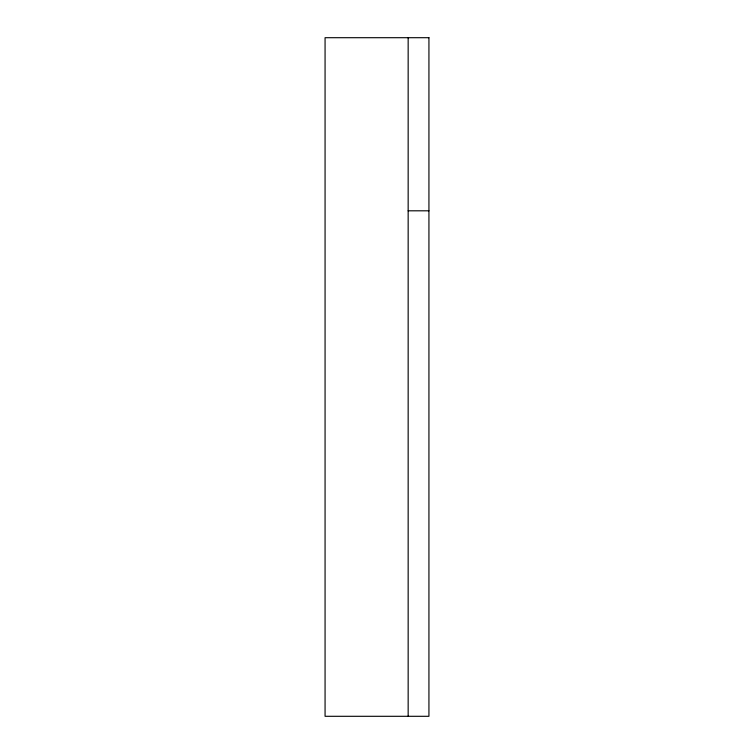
<?xml version="1.0" encoding="UTF-8"?>
<svg xmlns="http://www.w3.org/2000/svg" width="754" height="754" viewBox="0 0 754 754"><rect width="100%" height="100%" fill="white"/><g stroke="black" fill="none" stroke-linecap="round" stroke-linejoin="round"><path stroke-width="1.13" d="M408.159 210.809L428.932 210.809M408.159 37.7L408.159 716.3M428.932 37.7L325.068 37.7L325.068 716.3L428.932 716.3L428.932 37.7"/></g></svg>
